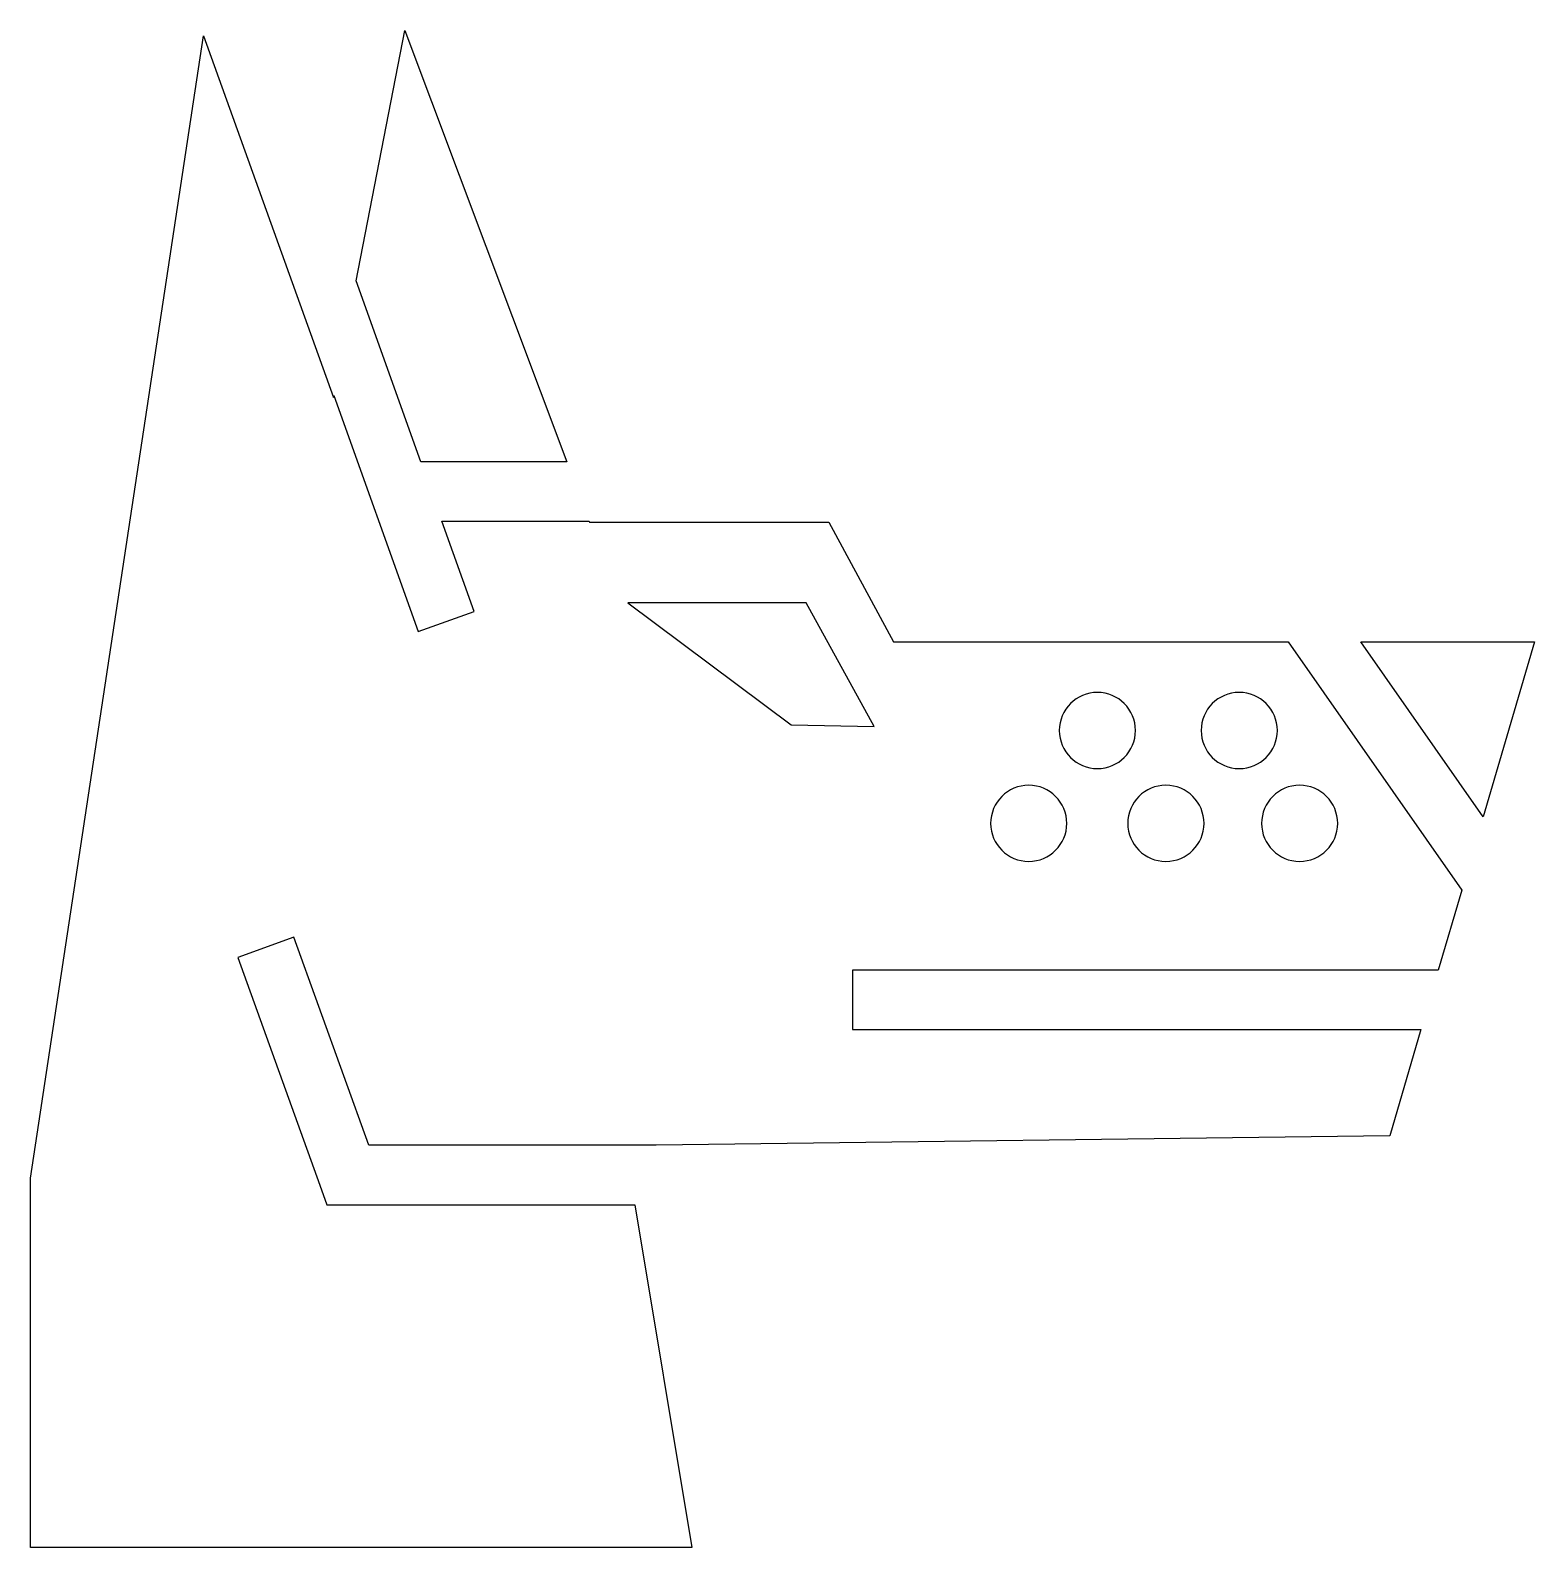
# Model space of a CAD drawing. Header units: centimetres. Extents: x -10 to 10, y -10 to 10.1.
import ezdxf

# ---------------------------------------------------------------- set-up
doc = ezdxf.new("R2010")
doc.units = ezdxf.units.CM
doc.header["$MEASUREMENT"] = 0
doc.layers.add('Layer 1', color=7, linetype='Continuous')

msp = doc.modelspace()

# ---------------------------------------------------------------- linework, layer by layer
at = {"layer": 'Layer 1'}
for points, knots in [([(-4.98636, 10.06634), (-4.98636, 10.06634), (-5.63208, 6.74426), (-5.63208, 6.74426), (-5.63208, 6.74426), (-5.63208, 6.74426), (-4.77552, 4.34591), (-4.77552, 4.34591), (-4.77552, 4.34591), (-4.77552, 4.34591), (-2.83706, 4.34592), (-2.83706, 4.34592), (-2.83706, 4.34592), (-2.83706, 4.34592), (-4.98636, 10.06634), (-4.98636, 10.06634)], [0, 0, 0, 0, 0.2, 0.2, 0.2, 0.2, 0.4, 0.4, 0.4, 0.4, 0.6, 0.6, 0.6, 0.6, 1, 1, 1, 1]), ([(-7.65349, 9.99381), (-7.65349, 9.99381), (-9.95164, -5.15107), (-9.95164, -5.15107), (-9.95164, -5.15107), (-9.95164, -5.15107), (-9.95164, -10.04913), (-9.95164, -10.04913), (-9.95164, -10.04913), (-9.95164, -10.04913), (-1.1807, -10.04913), (-1.1807, -10.04913), (-1.1807, -10.04913), (-1.1807, -10.04913), (-1.93446, -5.50292), (-1.93446, -5.50292), (-1.93446, -5.50292), (-1.93446, -5.50292), (-6.01821, -5.50292), (-6.01821, -5.50292), (-6.01821, -5.50292), (-6.01821, -5.50292), (-6.11174, -5.24333), (-6.11174, -5.24333), (-6.11174, -5.24333), (-6.11174, -5.24333), (-7.19883, -2.22436), (-7.19883, -2.22436), (-7.19883, -2.22436), (-7.19883, -2.22436), (-6.45828, -1.95685), (-6.45828, -1.95685), (-6.45828, -1.95685), (-6.45828, -1.95685), (-5.46472, -4.71489), (-5.46472, -4.71489), (-5.46472, -4.71489), (-5.46472, -4.71489), (-1.65509, -4.71488), (-1.65509, -4.71488), (-1.65509, -4.71488), (-1.65509, -4.71488), (8.07255, -4.58973), (8.07255, -4.58973), (8.07255, -4.58973), (8.07255, -4.58973), (8.4863, -3.18107), (8.4863, -3.18107), (8.4863, -3.18107), (8.4863, -3.18107), (0.94878, -3.18107), (0.94878, -3.18107), (0.94878, -3.18107), (0.94878, -3.18107), (0.94878, -2.39303), (0.94878, -2.39303), (0.94878, -2.39303), (0.94878, -2.39303), (8.71696, -2.39303), (8.71696, -2.39303), (8.71696, -2.39303), (8.71696, -2.39303), (9.02791, -1.33225), (9.02791, -1.33225), (9.02791, -1.33225), (9.02791, -1.33225), (6.72706, 1.96081), (6.72706, 1.96081), (6.72706, 1.96081), (6.72706, 1.96081), (1.4957, 1.96081), (1.4957, 1.96081), (1.4957, 1.96081), (1.4957, 1.96081), (0.63779, 3.54607), (0.63779, 3.54607), (0.63779, 3.54607), (0.63779, 3.54607), (-2.53661, 3.54607), (-2.53661, 3.54607), (-2.53661, 3.54607), (-2.53661, 3.54607), (-2.54062, 3.55788), (-2.54062, 3.55788), (-2.54062, 3.55788), (-2.54062, 3.55788), (-4.49355, 3.55788), (-4.49355, 3.55788), (-4.49355, 3.55788), (-4.49355, 3.55788), (-4.06655, 2.36141), (-4.06655, 2.36141), (-4.06655, 2.36141), (-4.06655, 2.36141), (-4.80841, 2.0966), (-4.80841, 2.0966), (-4.80841, 2.0966), (-4.80841, 2.0966), (-5.92721, 5.22757), (-5.92721, 5.22757), (-5.92721, 5.22757), (-5.92721, 5.22757), (-5.93252, 5.19721), (-5.93252, 5.19721), (-5.93252, 5.19721), (-5.93252, 5.19721), (-7.65349, 9.99381), (-7.65349, 9.99381)], [0, 0, 0, 0, 0.03571429, 0.03571429, 0.03571429, 0.03571429, 0.07142857, 0.07142857, 0.07142857, 0.07142857, 0.10714286, 0.10714286, 0.10714286, 0.10714286, 0.14285714, 0.14285714, 0.14285714, 0.14285714, 0.17857143, 0.17857143, 0.17857143, 0.17857143, 0.21428571, 0.21428571, 0.21428571, 0.21428571, 0.25, 0.25, 0.25, 0.25, 0.28571429, 0.28571429, 0.28571429, 0.28571429, 0.32142857, 0.32142857, 0.32142857, 0.32142857, 0.35714286, 0.35714286, 0.35714286, 0.35714286, 0.39285714, 0.39285714, 0.39285714, 0.39285714, 0.42857143, 0.42857143, 0.42857143, 0.42857143, 0.46428571, 0.46428571, 0.46428571, 0.46428571, 0.5, 0.5, 0.5, 0.5, 0.53571429, 0.53571429, 0.53571429, 0.53571429, 0.57142857, 0.57142857, 0.57142857, 0.57142857, 0.60714286, 0.60714286, 0.60714286, 0.60714286, 0.64285714, 0.64285714, 0.64285714, 0.64285714, 0.67857143, 0.67857143, 0.67857143, 0.67857143, 0.71428571, 0.71428571, 0.71428571, 0.71428571, 0.75, 0.75, 0.75, 0.75, 0.78571429, 0.78571429, 0.78571429, 0.78571429, 0.82142857, 0.82142857, 0.82142857, 0.82142857, 0.85714286, 0.85714286, 0.85714286, 0.85714286, 0.89285714, 0.89285714, 0.89285714, 0.89285714, 0.92857143, 0.92857143, 0.92857143, 0.92857143, 1, 1, 1, 1]), ([(-2.02933, 2.47863), (-2.02933, 2.47863), (0.33604, 2.47863), (0.33604, 2.47863), (0.33604, 2.47863), (0.33604, 2.47863), (1.23865, 0.83939), (1.23865, 0.83939), (1.23865, 0.83939), (1.23865, 0.83939), (0.13832, 0.85786), (0.13832, 0.85786), (0.13832, 0.85786), (0.13832, 0.85786), (-2.02932, 2.47867), (-2.02932, 2.47867), (-2.02932, 2.47867), (-2.02932, 2.47867), (-2.02933, 2.47863), (-2.02933, 2.47863)], [0, 0, 0, 0, 0.16666667, 0.16666667, 0.16666667, 0.16666667, 0.33333333, 0.33333333, 0.33333333, 0.33333333, 0.5, 0.5, 0.5, 0.5, 0.66666667, 0.66666667, 0.66666667, 0.66666667, 1, 1, 1, 1]), ([(7.68912, 1.96081), (7.68912, 1.96081), (9.31385, -0.36239), (9.31385, -0.36239), (9.31385, -0.36239), (9.31385, -0.36239), (9.99507, 1.96081), (9.99507, 1.96081), (9.99507, 1.96081), (9.99507, 1.96081), (7.68908, 1.96081), (7.68908, 1.96081), (7.68908, 1.96081), (7.68908, 1.96081), (7.68912, 1.96081), (7.68912, 1.96081)], [0, 0, 0, 0, 0.2, 0.2, 0.2, 0.2, 0.4, 0.4, 0.4, 0.4, 0.6, 0.6, 0.6, 0.6, 1, 1, 1, 1]), ([(4.19702, 1.28874), (4.47588, 1.28874), (4.70177, 1.06289), (4.70177, 0.78407), (4.70177, 0.78407), (4.70177, 0.50521), (4.47588, 0.27932), (4.19702, 0.27932), (4.19702, 0.27932), (3.91829, 0.27932), (3.6924, 0.50521), (3.6924, 0.78407), (3.6924, 0.78407), (3.6924, 1.06288), (3.91825, 1.28882), (4.19707, 1.28882), (4.19707, 1.28882), (4.19707, 1.28882), (4.19702, 1.28874), (4.19702, 1.28874)], [0, 0, 0, 0, 0.16666667, 0.16666667, 0.16666667, 0.16666667, 0.33333333, 0.33333333, 0.33333333, 0.33333333, 0.5, 0.5, 0.5, 0.5, 0.66666667, 0.66666667, 0.66666667, 0.66666667, 1, 1, 1, 1]), ([(6.0775, 1.28874), (6.35631, 1.28874), (6.58352, 1.06289), (6.58352, 0.78407), (6.58352, 0.78407), (6.58352, 0.50521), (6.35632, 0.27932), (6.0775, 0.27932), (6.0775, 0.27932), (5.79868, 0.27932), (5.57275, 0.50521), (5.57275, 0.78407), (5.57275, 0.78407), (5.57275, 1.06288), (5.79869, 1.28882), (6.0775, 1.28882), (6.0775, 1.28882), (6.0775, 1.28882), (6.0775, 1.28874), (6.0775, 1.28874)], [0, 0, 0, 0, 0.16666667, 0.16666667, 0.16666667, 0.16666667, 0.33333333, 0.33333333, 0.33333333, 0.33333333, 0.5, 0.5, 0.5, 0.5, 0.66666667, 0.66666667, 0.66666667, 0.66666667, 1, 1, 1, 1]), ([(3.28649, 0.05798), (3.5653, 0.05798), (3.79124, -0.16787), (3.79124, -0.44677), (3.79124, -0.44677), (3.79124, -0.7255), (3.5653, -0.95139), (3.28649, -0.95139), (3.28649, -0.95139), (3.00776, -0.95139), (2.78182, -0.72554), (2.78182, -0.44672), (2.78182, -0.44672), (2.78182, -0.16786), (3.00767, 0.05803), (3.28644, 0.05803), (3.28644, 0.05803), (3.28644, 0.05803), (3.28649, 0.05798), (3.28649, 0.05798)], [0, 0, 0, 0, 0.16666667, 0.16666667, 0.16666667, 0.16666667, 0.33333333, 0.33333333, 0.33333333, 0.33333333, 0.5, 0.5, 0.5, 0.5, 0.66666667, 0.66666667, 0.66666667, 0.66666667, 1, 1, 1, 1]), ([(5.10498, 0.05798), (5.38379, 0.05798), (5.611, -0.16787), (5.611, -0.44677), (5.611, -0.44677), (5.611, -0.7255), (5.3838, -0.95139), (5.10498, -0.95139), (5.10498, -0.95139), (4.82625, -0.95139), (4.60031, -0.72554), (4.60031, -0.44672), (4.60031, -0.44672), (4.60031, -0.16786), (4.8262, 0.05803), (5.10506, 0.05803), (5.10506, 0.05803), (5.10506, 0.05803), (5.10498, 0.05798), (5.10498, 0.05798)], [0, 0, 0, 0, 0.16666667, 0.16666667, 0.16666667, 0.16666667, 0.33333333, 0.33333333, 0.33333333, 0.33333333, 0.5, 0.5, 0.5, 0.5, 0.66666667, 0.66666667, 0.66666667, 0.66666667, 1, 1, 1, 1]), ([(6.87869, 0.05798), (7.1575, 0.05798), (7.38344, -0.16787), (7.38344, -0.44677), (7.38344, -0.44677), (7.38344, -0.7255), (7.1575, -0.95139), (6.87869, -0.95139), (6.87869, -0.95139), (6.59988, -0.95139), (6.37394, -0.72554), (6.37394, -0.44672), (6.37394, -0.44672), (6.37394, -0.16786), (6.59988, 0.05803), (6.87869, 0.05803), (6.87869, 0.05803), (6.87869, 0.05803), (6.87869, 0.05798), (6.87869, 0.05798)], [0, 0, 0, 0, 0.16666667, 0.16666667, 0.16666667, 0.16666667, 0.33333333, 0.33333333, 0.33333333, 0.33333333, 0.5, 0.5, 0.5, 0.5, 0.66666667, 0.66666667, 0.66666667, 0.66666667, 1, 1, 1, 1])]:
    msp.add_open_spline(points, degree=3, knots=knots, dxfattribs=at)

doc.saveas('drawing.dxf')
